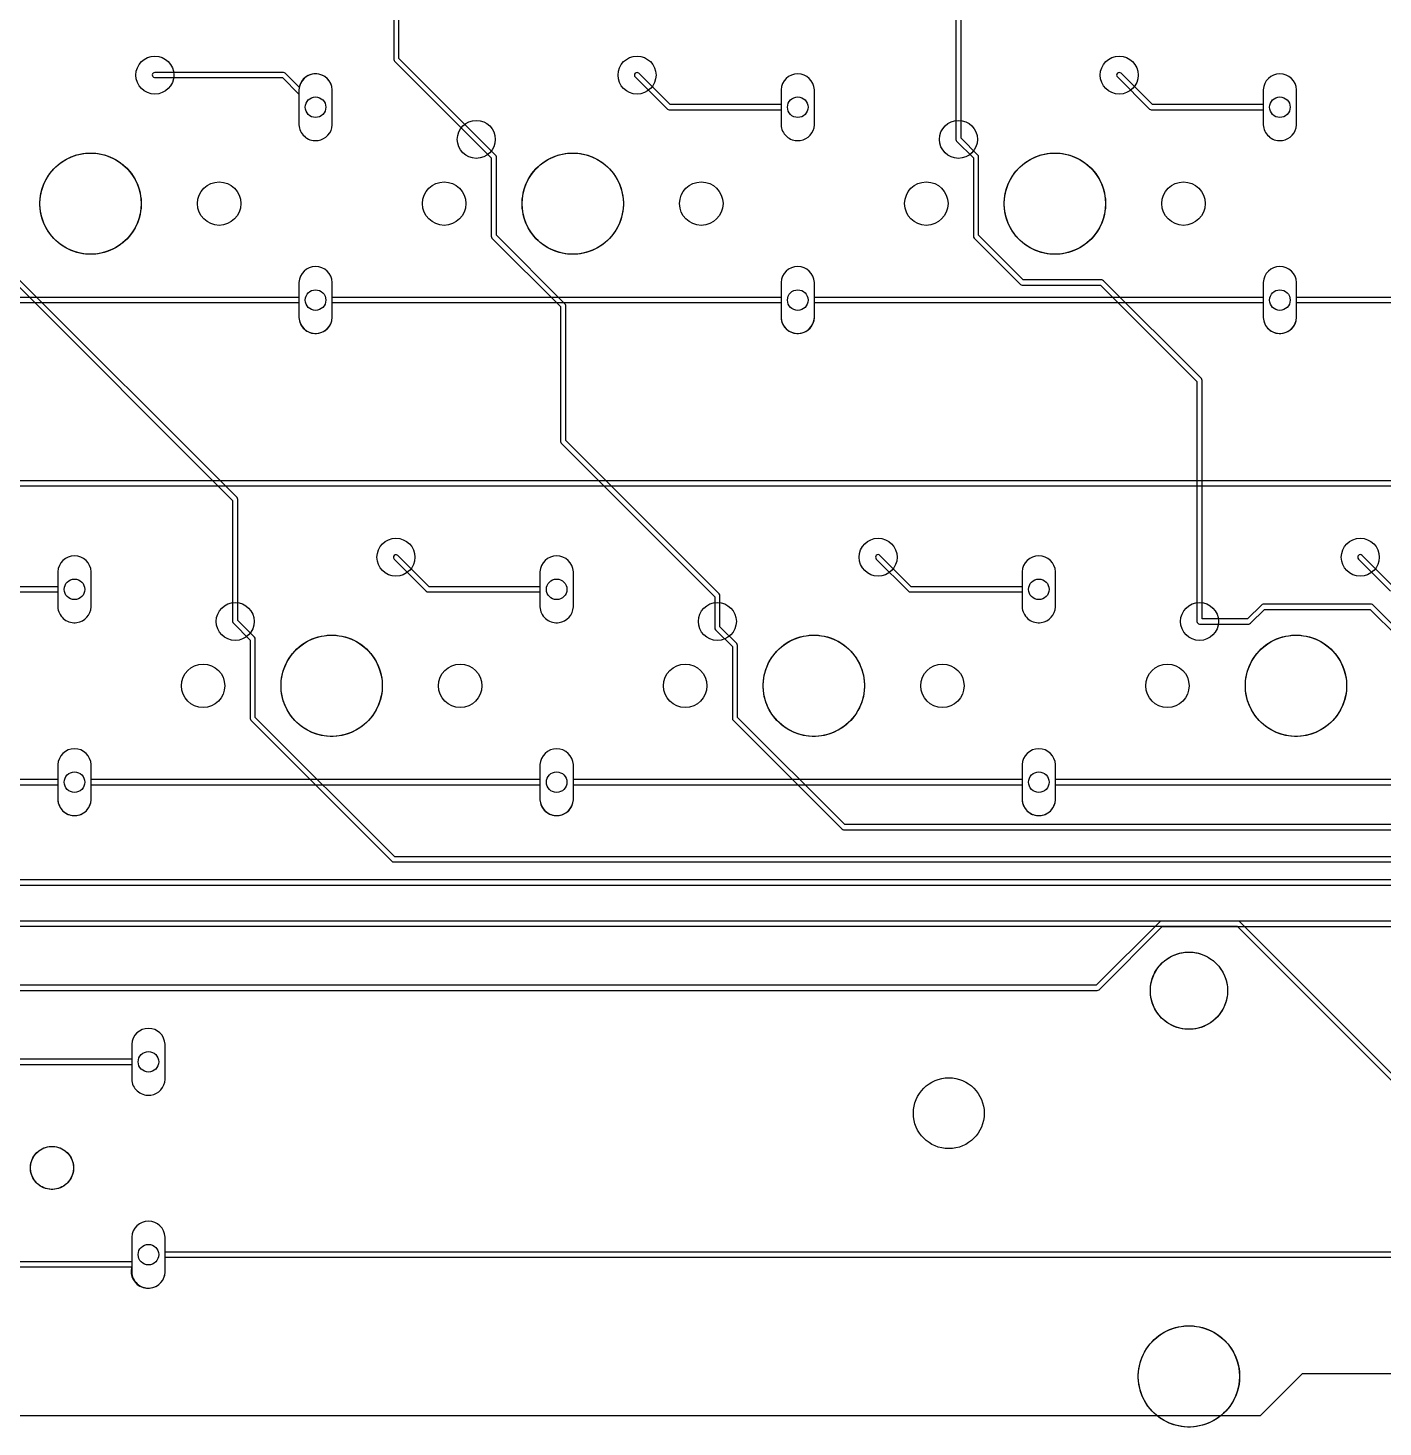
# Model space of a CAD drawing. Header units: millimetres. Extents: x 0 to 364, y 2 to 117.
# Drawn here: x 133.8 to 187.3, y 1.7 to 57 of the extents above; entities that cross this region are included whole.
import ezdxf

# ---------------------------------------------------------------- set-up
doc = ezdxf.new("R2010")
doc.units = ezdxf.units.MM

msp = doc.modelspace()

# ---------------------------------------------------------------- linework, layer by layer
at = {"layer": '16_copper'}
for points in [[(148.252, 67.032), (148.252, 55.735, 0.198912), (148.282, 55.663), (152.102, 51.844), (152.102, 48.747, 0.198912), (152.131, 48.675), (154.838, 45.968), (154.838, 40.64, 0.198912), (154.868, 40.568), (160.934, 34.502), (160.934, 33.274, 0.198912), (160.964, 33.202), (161.627, 32.54), (161.627, 29.697, 0.198912), (161.656, 29.625), (165.953, 25.328, 0.198912), (166.025, 25.298), (203.158, 25.298), (208.208, 20.248, 0.198912), (208.28, 20.218), (233.638, 20.218), (237.418, 16.438, 0.198912), (237.49, 16.408), (248.842, 16.408)], [(248.884, 16.612), (237.532, 16.612), (233.752, 20.392, 0.198912), (233.68, 20.422), (208.322, 20.422), (203.272, 25.472, 0.198912), (203.2, 25.502), (166.067, 25.502), (161.83, 29.739), (161.83, 32.582, 0.198912), (161.8, 32.654), (161.138, 33.316), (161.138, 34.544), (161.137, 34.55, 0.182645), (161.108, 34.616), (155.042, 40.682), (155.042, 46.01, 0.198912), (155.012, 46.082), (152.305, 48.789), (152.305, 51.886, 0.198912), (152.275, 51.958), (148.455, 55.777), (148.455, 67.074, 0.198912)], [(170.459, 63.875), (170.459, 52.578, 0.198912), (170.489, 52.506), (171.152, 51.844), (171.152, 48.747, 0.198912), (171.181, 48.675), (173.008, 46.848, 0.198912), (173.08, 46.819), (176.177, 46.819), (179.984, 43.011), (179.984, 33.528, 0.414214), (180.086, 33.426), (182.027, 33.426, 0.198912), (182.099, 33.456), (182.647, 34.004), (186.832, 34.004), (187.888, 32.948, 0.198912)], [(188.002, 33.122), (186.946, 34.178, 0.198912), (186.874, 34.207), (182.605, 34.207, 0.198912), (182.533, 34.178), (181.985, 33.63), (180.188, 33.63), (180.188, 43.053, 0.198912), (180.158, 43.125), (176.291, 46.992, 0.198912), (176.219, 47.022), (173.122, 47.022), (171.355, 48.789), (171.355, 51.886, 0.198912), (171.325, 51.958), (170.663, 52.62), (170.663, 63.917, 0.198912)], [(133.081, 47.115), (141.884, 38.312), (141.884, 33.528, 0.198912), (141.914, 33.456), (142.577, 32.794), (142.577, 29.697, 0.198912), (142.606, 29.625), (148.173, 24.058, 0.198912), (148.245, 24.028), (201.888, 24.028)], [(201.93, 24.232), (148.287, 24.232), (142.78, 29.739), (142.78, 32.836, 0.198912), (142.75, 32.908), (142.088, 33.57), (142.088, 38.354, 0.198912), (142.058, 38.426), (133.255, 47.229)], [(130.109, 23.114), (194.385, 23.114), (203.6, 13.898, 0.198912), (203.672, 13.868), (208.238, 13.868), (210.748, 11.358, 0.198912), (210.82, 11.328), (214.63, 11.328, 0.198912), (214.702, 11.358), (217.72, 14.376), (221.234, 14.376, 1), (221.234, 14.58), (217.678, 14.58, 0.198912), (217.606, 14.55), (214.588, 11.532), (210.862, 11.532), (208.352, 14.042, 0.198912), (208.28, 14.072), (203.714, 14.072), (194.498, 23.287, 0.198912), (194.427, 23.317), (130.151, 23.317)], [(112.685, 21.488), (181.568, 21.488), (187.888, 15.168, 0.198912), (187.96, 15.138), (196.554, 15.138), (197.286, 14.406), (197.306, 14.391), (197.329, 14.381), (197.354, 14.376), (197.379, 14.379, 0.595647), (197.43, 14.55), (196.668, 15.312, 0.198912), (196.596, 15.342), (188.002, 15.342), (181.682, 21.662, 0.198912), (181.61, 21.692), (112.727, 21.692)]]:
    msp.add_lwpolyline(points, format="xyb", dxfattribs=at)
for points in [[(145.258, 52.534, 0.357805), (145.821, 53.155), (145.821, 54.541, 0.952079), (144.501, 54.541), (144.501, 53.155), (144.507, 53.091), (144.52, 53.027), (144.538, 52.965), (144.563, 52.905), (144.594, 52.848), (144.63, 52.794), (144.671, 52.744), (144.717, 52.698), (144.767, 52.657), (144.821, 52.62), (144.878, 52.59), (144.938, 52.565), (145, 52.546), (145.064, 52.534), (145.129, 52.527), (145.193, 52.527)], [(164.308, 52.534, 0.357805), (164.871, 53.155), (164.871, 54.541, 0.952079), (163.551, 54.541), (163.551, 53.155), (163.557, 53.091), (163.57, 53.027), (163.588, 52.965), (163.613, 52.905), (163.644, 52.848), (163.68, 52.794), (163.721, 52.744), (163.767, 52.698), (163.817, 52.657), (163.871, 52.62), (163.928, 52.59), (163.988, 52.565), (164.05, 52.546), (164.114, 52.534), (164.179, 52.527), (164.243, 52.527)], [(183.358, 52.534, 0.357805), (183.921, 53.155), (183.921, 54.541, 0.952079), (182.601, 54.541), (182.601, 53.155), (182.607, 53.091), (182.62, 53.027), (182.638, 52.965), (182.663, 52.905), (182.694, 52.848), (182.73, 52.794), (182.771, 52.744), (182.817, 52.698), (182.867, 52.657), (182.921, 52.62), (182.978, 52.59), (183.038, 52.565), (183.1, 52.546), (183.164, 52.534), (183.229, 52.527), (183.293, 52.527)], [(145.258, 44.914, 0.357805), (145.821, 45.535), (145.821, 46.921, 0.952079), (144.501, 46.921), (144.501, 45.535), (144.507, 45.471), (144.52, 45.407), (144.538, 45.345), (144.563, 45.285), (144.594, 45.228), (144.63, 45.174), (144.671, 45.124), (144.717, 45.078), (144.767, 45.037), (144.821, 45), (144.878, 44.97), (144.938, 44.945), (145, 44.926), (145.064, 44.914), (145.129, 44.907), (145.193, 44.907)], [(164.308, 44.914, 0.357805), (164.871, 45.535), (164.871, 46.921, 0.952079), (163.551, 46.921), (163.551, 45.535), (163.557, 45.471), (163.57, 45.407), (163.588, 45.345), (163.613, 45.285), (163.644, 45.228), (163.68, 45.174), (163.721, 45.124), (163.767, 45.078), (163.817, 45.037), (163.871, 45), (163.928, 44.97), (163.988, 44.945), (164.05, 44.926), (164.114, 44.914), (164.179, 44.907), (164.243, 44.907)], [(183.358, 44.914, 0.357805), (183.921, 45.535), (183.921, 46.921, 0.952079), (182.601, 46.921), (182.601, 45.535), (182.607, 45.471), (182.62, 45.407), (182.638, 45.345), (182.663, 45.285), (182.694, 45.228), (182.73, 45.174), (182.771, 45.124), (182.817, 45.078), (182.867, 45.037), (182.921, 45), (182.978, 44.97), (183.038, 44.945), (183.1, 44.926), (183.164, 44.914), (183.229, 44.907), (183.293, 44.907)], [(135.733, 33.484, 0.357805), (136.296, 34.105), (136.296, 35.491, 0.952079), (134.976, 35.491), (134.976, 34.105), (134.982, 34.041), (134.995, 33.977), (135.013, 33.915), (135.038, 33.855), (135.069, 33.798), (135.105, 33.744), (135.146, 33.694), (135.192, 33.648), (135.242, 33.607), (135.296, 33.57), (135.353, 33.54), (135.413, 33.515), (135.475, 33.496), (135.539, 33.484), (135.604, 33.477), (135.668, 33.477)], [(154.783, 33.484, 0.357805), (155.346, 34.105), (155.346, 35.491, 0.952079), (154.026, 35.491), (154.026, 34.105), (154.032, 34.041), (154.045, 33.977), (154.063, 33.915), (154.088, 33.855), (154.119, 33.798), (154.155, 33.744), (154.196, 33.694), (154.242, 33.648), (154.292, 33.607), (154.346, 33.57), (154.403, 33.54), (154.463, 33.515), (154.525, 33.496), (154.589, 33.484), (154.654, 33.477), (154.718, 33.477)], [(173.833, 33.484, 0.357805), (174.396, 34.105), (174.396, 35.491, 0.952079), (173.076, 35.491), (173.076, 34.105), (173.082, 34.041), (173.095, 33.977), (173.113, 33.915), (173.138, 33.855), (173.169, 33.798), (173.205, 33.744), (173.246, 33.694), (173.292, 33.648), (173.342, 33.607), (173.396, 33.57), (173.453, 33.54), (173.513, 33.515), (173.575, 33.496), (173.639, 33.484), (173.704, 33.477), (173.768, 33.477)], [(135.733, 25.864, 0.357805), (136.296, 26.485), (136.296, 27.871, 0.952079), (134.976, 27.871), (134.976, 26.485), (134.982, 26.421), (134.995, 26.357), (135.013, 26.295), (135.038, 26.235), (135.069, 26.178), (135.105, 26.124), (135.146, 26.074), (135.192, 26.028), (135.242, 25.987), (135.296, 25.95), (135.353, 25.92), (135.413, 25.895), (135.475, 25.876), (135.539, 25.864), (135.604, 25.857), (135.668, 25.857)], [(154.783, 25.864, 0.357805), (155.346, 26.485), (155.346, 27.871, 0.952079), (154.026, 27.871), (154.026, 26.485), (154.032, 26.421), (154.045, 26.357), (154.063, 26.295), (154.088, 26.235), (154.119, 26.178), (154.155, 26.124), (154.196, 26.074), (154.242, 26.028), (154.292, 25.987), (154.346, 25.95), (154.403, 25.92), (154.463, 25.895), (154.525, 25.876), (154.589, 25.864), (154.654, 25.857), (154.718, 25.857)], [(173.833, 25.864, 0.357805), (174.396, 26.485), (174.396, 27.871, 0.952079), (173.076, 27.871), (173.076, 26.485), (173.082, 26.421), (173.095, 26.357), (173.113, 26.295), (173.138, 26.235), (173.169, 26.178), (173.205, 26.124), (173.246, 26.074), (173.292, 26.028), (173.342, 25.987), (173.396, 25.95), (173.453, 25.92), (173.513, 25.895), (173.575, 25.876), (173.639, 25.864), (173.704, 25.857), (173.768, 25.857)], [(138.654, 14.815, 0.357805), (139.217, 15.436), (139.217, 16.822, 0.952079), (137.897, 16.822), (137.897, 15.436), (137.903, 15.372), (137.916, 15.308), (137.934, 15.246), (137.959, 15.186), (137.99, 15.129), (138.026, 15.075), (138.067, 15.025), (138.113, 14.979), (138.163, 14.938), (138.217, 14.901), (138.274, 14.871), (138.334, 14.846), (138.396, 14.827), (138.46, 14.815), (138.525, 14.808), (138.589, 14.808)], [(138.654, 7.195, 0.357805), (139.217, 7.816), (139.217, 9.202, 0.952079), (137.897, 9.202), (137.897, 7.816), (137.903, 7.752), (137.916, 7.688), (137.934, 7.626), (137.959, 7.566), (137.99, 7.509), (138.026, 7.455), (138.067, 7.405), (138.113, 7.359), (138.163, 7.318), (138.217, 7.281), (138.274, 7.251), (138.334, 7.226), (138.396, 7.207), (138.46, 7.195), (138.525, 7.188), (138.589, 7.188)]]:
    msp.add_lwpolyline(points, format="xyb", close=True, dxfattribs=at)
at = {"layer": '1_copper'}
for points in [[(145.258, 52.534, 0.357805), (145.821, 53.155), (145.821, 54.541, 0.883004), (144.514, 54.639), (143.963, 55.19, 0.198912), (143.891, 55.22), (138.811, 55.22, 0.921463), (138.794, 55.018), (138.811, 55.016), (143.849, 55.016), (144.501, 54.365), (144.501, 53.155), (144.507, 53.091), (144.52, 53.027), (144.538, 52.965), (144.563, 52.905), (144.594, 52.848), (144.63, 52.794), (144.671, 52.744), (144.717, 52.698), (144.767, 52.657), (144.821, 52.62), (144.878, 52.59), (144.938, 52.565), (145, 52.546), (145.064, 52.534), (145.129, 52.527), (145.193, 52.527)], [(164.308, 52.534, 0.357805), (164.871, 53.155), (164.871, 54.541, 0.952079), (163.551, 54.541), (163.551, 53.95), (159.173, 53.95), (157.933, 55.19, 1), (157.789, 55.046), (159.059, 53.776, 0.198912), (159.131, 53.746), (163.551, 53.746), (163.551, 53.155), (163.557, 53.091), (163.57, 53.027), (163.588, 52.965), (163.613, 52.905), (163.644, 52.848), (163.68, 52.794), (163.721, 52.744), (163.767, 52.698), (163.817, 52.657), (163.871, 52.62), (163.928, 52.59), (163.988, 52.565), (164.05, 52.546), (164.114, 52.534), (164.179, 52.527), (164.243, 52.527)], [(183.358, 52.534, 0.357805), (183.921, 53.155), (183.921, 54.541, 0.952079), (182.601, 54.541), (182.601, 53.95), (178.223, 53.95), (176.983, 55.19, 1), (176.839, 55.046), (178.109, 53.776, 0.198912), (178.181, 53.746), (182.601, 53.746), (182.601, 53.155), (182.607, 53.091), (182.62, 53.027), (182.638, 52.965), (182.663, 52.905), (182.694, 52.848), (182.73, 52.794), (182.771, 52.744), (182.817, 52.698), (182.867, 52.657), (182.921, 52.62), (182.978, 52.59), (183.038, 52.565), (183.1, 52.546), (183.164, 52.534), (183.229, 52.527), (183.293, 52.527)], [(154.783, 33.484, 0.357805), (155.346, 34.105), (155.346, 35.491, 0.952079), (154.026, 35.491), (154.026, 34.9), (149.648, 34.9), (148.408, 36.14, 1), (148.264, 35.996), (149.534, 34.726, 0.198912), (149.606, 34.696), (154.026, 34.696), (154.026, 34.105), (154.032, 34.041), (154.045, 33.977), (154.063, 33.915), (154.088, 33.855), (154.119, 33.798), (154.155, 33.744), (154.196, 33.694), (154.242, 33.648), (154.292, 33.607), (154.346, 33.57), (154.403, 33.54), (154.463, 33.515), (154.525, 33.496), (154.589, 33.484), (154.654, 33.477), (154.718, 33.477)], [(173.833, 33.484, 0.357805), (174.396, 34.105), (174.396, 35.491, 0.952079), (173.076, 35.491), (173.076, 34.9), (168.698, 34.9), (167.458, 36.14, 1), (167.314, 35.996), (168.584, 34.726, 0.198912), (168.656, 34.696), (173.076, 34.696), (173.076, 34.105), (173.082, 34.041), (173.095, 33.977), (173.113, 33.915), (173.138, 33.855), (173.169, 33.798), (173.205, 33.744), (173.246, 33.694), (173.292, 33.648), (173.342, 33.607), (173.396, 33.57), (173.453, 33.54), (173.513, 33.515), (173.575, 33.496), (173.639, 33.484), (173.704, 33.477), (173.768, 33.477)]]:
    msp.add_lwpolyline(points, format="xyb", close=True, dxfattribs=at)
for points in [[(201.651, 46.33), (183.921, 46.33), (183.921, 46.921, 0.952079), (182.601, 46.921), (182.601, 46.33), (164.871, 46.33), (164.871, 46.921, 0.952079), (163.551, 46.921), (163.551, 46.33), (145.821, 46.33), (145.821, 46.921, 0.952079), (144.501, 46.921), (144.501, 46.33), (126.771, 46.33)], [(126.771, 46.126), (144.501, 46.126), (144.501, 45.535, 0.952079), (145.821, 45.535), (145.821, 46.126), (163.551, 46.126), (163.551, 45.535, 0.952079), (164.871, 45.535), (164.871, 46.126), (182.601, 46.126), (182.601, 45.535, 0.952079), (183.921, 45.535), (183.921, 46.126), (201.651, 46.126)], [(249.413, 27.591), (237.943, 39.061, 0.198912), (237.871, 39.091), (71.247, 39.091, 0.198912)], [(71.289, 38.887), (237.829, 38.887), (249.299, 27.418, 0.198912)], [(130.556, 34.696), (134.976, 34.696), (134.976, 34.105), (134.982, 34.041), (134.995, 33.977), (135.013, 33.915), (135.038, 33.855), (135.069, 33.798), (135.105, 33.744), (135.146, 33.694), (135.192, 33.648), (135.242, 33.607), (135.296, 33.57), (135.353, 33.54), (135.413, 33.515), (135.475, 33.496), (135.539, 33.484), (135.604, 33.477), (135.668, 33.477), (135.733, 33.484, 0.357805), (136.296, 34.105), (136.296, 35.491, 0.952079), (134.976, 35.491), (134.976, 34.9), (130.598, 34.9)], [(187.748, 34.9), (186.508, 36.14, 1), (186.364, 35.996), (187.634, 34.726, 0.198912)], [(192.126, 27.28), (174.396, 27.28), (174.396, 27.871, 0.952079), (173.076, 27.871), (173.076, 27.28), (155.346, 27.28), (155.346, 27.871, 0.952079), (154.026, 27.871), (154.026, 27.28), (136.296, 27.28), (136.296, 27.871, 0.952079), (134.976, 27.871), (134.976, 27.28), (117.246, 27.28)], [(117.246, 27.076), (134.976, 27.076), (134.976, 26.485, 0.952079), (136.296, 26.485), (136.296, 27.076), (154.026, 27.076), (154.026, 26.485, 0.952079), (155.346, 26.485), (155.346, 27.076), (173.076, 27.076), (173.076, 26.485, 0.952079), (174.396, 26.485), (174.396, 27.076), (192.126, 27.076)], [(248.81, 19.732), (243.772, 19.732), (241.842, 21.662, 0.198912), (241.77, 21.692), (241.3, 21.692, 0.097909), (241.259, 21.682), (178.572, 21.682, 0.198912), (178.501, 21.652), (176, 19.152), (130.429, 19.152, 0.198912)], [(130.471, 18.948), (176.042, 18.948, 0.198912), (176.114, 18.978), (178.614, 21.479), (241.291, 21.479, 0.106103), (241.332, 21.488), (241.728, 21.488), (243.658, 19.559, 0.198912), (243.73, 19.529), (248.852, 19.529, 0.198912)], [(133.096, 16.027), (137.897, 16.027), (137.897, 15.436), (137.903, 15.372), (137.916, 15.308), (137.934, 15.246), (137.959, 15.186), (137.99, 15.129), (138.026, 15.075), (138.067, 15.025), (138.113, 14.979), (138.163, 14.938), (138.217, 14.901), (138.274, 14.871), (138.334, 14.846), (138.396, 14.827), (138.46, 14.815), (138.525, 14.808), (138.589, 14.808), (138.654, 14.815, 0.357805), (139.217, 15.436), (139.217, 16.822, 0.952079), (137.897, 16.822), (137.897, 16.231), (133.138, 16.231)], [(257.277, 8.484), (234.594, 8.484), (234.594, 9.075, 0.952079), (233.274, 9.075), (233.274, 8.23), (210.718, 8.23), (210.718, 8.821, 0.952079), (209.398, 8.821), (209.398, 8.611), (139.217, 8.611), (139.217, 9.202, 0.952079), (137.897, 9.202), (137.897, 8.228), (67.716, 8.228)], [(67.716, 8.028), (137.897, 8.028, 0.961569), (139.18, 7.626), (139.198, 7.688, 0.049126), (139.217, 7.816), (139.217, 8.407), (209.398, 8.407), (209.398, 7.435, 0.952079), (210.718, 7.435), (210.718, 8.026), (233.274, 8.026), (233.274, 7.689, 0.952079), (234.594, 7.689), (234.594, 8.28), (257.277, 8.28)]]:
    msp.add_lwpolyline(points, format="xyb", dxfattribs=at)
at = {"layer": 'drills_NPTH'}
for centre, radius in [((136.271, 50.038), 2), ((155.321, 50.038), 2), ((174.371, 50.038), 2), ((145.796, 30.988), 2), ((164.846, 30.988), 2), ((183.896, 30.988), 2), ((179.667, 18.938), 1.525), ((134.747, 11.938), 0.85), ((179.667, 3.698), 2)]:
    msp.add_circle(centre, radius, dxfattribs=at)
at = {"layer": 'drills_PTH'}
for centre, radius in [((138.811, 55.118), 0.75), ((157.861, 55.118), 0.75), ((176.911, 55.118), 0.75), ((145.161, 53.848), 0.406), ((164.211, 53.848), 0.406), ((183.261, 53.848), 0.406), ((151.511, 52.578), 0.75), ((170.561, 52.578), 0.75), ((141.351, 50.038), 0.857), ((150.241, 50.038), 0.857), ((160.401, 50.038), 0.857), ((169.291, 50.038), 0.857), ((179.451, 50.038), 0.857), ((145.161, 46.228), 0.406), ((164.211, 46.228), 0.406), ((183.261, 46.228), 0.406), ((148.336, 36.068), 0.75), ((167.386, 36.068), 0.75), ((186.436, 36.068), 0.75), ((135.636, 34.798), 0.406), ((154.686, 34.798), 0.406), ((173.736, 34.798), 0.406), ((141.986, 33.528), 0.75), ((161.036, 33.528), 0.75), ((180.086, 33.528), 0.75), ((140.716, 30.988), 0.857), ((150.876, 30.988), 0.857), ((159.766, 30.988), 0.857), ((169.926, 30.988), 0.857), ((178.816, 30.988), 0.857), ((135.636, 27.178), 0.406), ((154.686, 27.178), 0.406), ((173.736, 27.178), 0.406), ((138.557, 16.129), 0.406), ((170.18, 14.097), 1.4), ((138.557, 8.509), 0.406)]:
    msp.add_circle(centre, radius, dxfattribs=at)
at = {"layer": 'holes'}
for points in [[(138.271, 49.978), (138.264, 49.857), (138.249, 49.737), (138.228, 49.618), (138.199, 49.501), (138.163, 49.385), (138.12, 49.272), (138.07, 49.162), (138.014, 49.055), (137.951, 48.951), (137.883, 48.852), (137.808, 48.757), (137.728, 48.666), (137.643, 48.581), (137.552, 48.501), (137.457, 48.426), (137.358, 48.358), (137.254, 48.295), (137.147, 48.239), (137.037, 48.189), (136.924, 48.146), (136.808, 48.11), (136.691, 48.081), (136.572, 48.06), (136.452, 48.045), (136.331, 48.038), (136.211, 48.038), (136.09, 48.045), (135.97, 48.06), (135.851, 48.081), (135.734, 48.11), (135.618, 48.146), (135.505, 48.189), (135.395, 48.239), (135.288, 48.295), (135.184, 48.358), (135.085, 48.426), (134.99, 48.501), (134.899, 48.581), (134.814, 48.666), (134.734, 48.757), (134.659, 48.852), (134.591, 48.951), (134.528, 49.055), (134.472, 49.162), (134.422, 49.272), (134.379, 49.385), (134.343, 49.501), (134.314, 49.618), (134.293, 49.737), (134.278, 49.857), (134.271, 49.978), (134.271, 50.098), (134.278, 50.219), (134.293, 50.339), (134.314, 50.458), (134.343, 50.575), (134.379, 50.691), (134.422, 50.804), (134.472, 50.914), (134.528, 51.021), (134.591, 51.125), (134.659, 51.224), (134.734, 51.319), (134.814, 51.41), (134.899, 51.495), (134.99, 51.575), (135.085, 51.65), (135.184, 51.718), (135.288, 51.781), (135.395, 51.837), (135.505, 51.887), (135.618, 51.93), (135.734, 51.966), (135.851, 51.995), (135.97, 52.016), (136.09, 52.031), (136.211, 52.038), (136.331, 52.038), (136.452, 52.031), (136.572, 52.016), (136.691, 51.995), (136.808, 51.966), (136.924, 51.93), (137.037, 51.887), (137.147, 51.837), (137.254, 51.781), (137.358, 51.718), (137.457, 51.65), (137.552, 51.575), (137.643, 51.495), (137.728, 51.41), (137.808, 51.319), (137.883, 51.224), (137.951, 51.125), (138.014, 51.021), (138.07, 50.914), (138.12, 50.804), (138.163, 50.691), (138.199, 50.575), (138.228, 50.458), (138.249, 50.339), (138.264, 50.219), (138.271, 50.098), (138.271, 49.978)], [(157.321, 49.978), (157.314, 49.857), (157.299, 49.737), (157.278, 49.618), (157.249, 49.501), (157.213, 49.385), (157.17, 49.272), (157.12, 49.162), (157.064, 49.055), (157.001, 48.951), (156.933, 48.852), (156.858, 48.757), (156.778, 48.666), (156.693, 48.581), (156.602, 48.501), (156.507, 48.426), (156.408, 48.358), (156.304, 48.295), (156.197, 48.239), (156.087, 48.189), (155.974, 48.146), (155.858, 48.11), (155.741, 48.081), (155.622, 48.06), (155.502, 48.045), (155.381, 48.038), (155.261, 48.038), (155.14, 48.045), (155.02, 48.06), (154.901, 48.081), (154.784, 48.11), (154.668, 48.146), (154.555, 48.189), (154.445, 48.239), (154.338, 48.295), (154.234, 48.358), (154.135, 48.426), (154.04, 48.501), (153.949, 48.581), (153.864, 48.666), (153.784, 48.757), (153.709, 48.852), (153.641, 48.951), (153.578, 49.055), (153.522, 49.162), (153.472, 49.272), (153.429, 49.385), (153.393, 49.501), (153.364, 49.618), (153.343, 49.737), (153.328, 49.857), (153.321, 49.978), (153.321, 50.098), (153.328, 50.219), (153.343, 50.339), (153.364, 50.458), (153.393, 50.575), (153.429, 50.691), (153.472, 50.804), (153.522, 50.914), (153.578, 51.021), (153.641, 51.125), (153.709, 51.224), (153.784, 51.319), (153.864, 51.41), (153.949, 51.495), (154.04, 51.575), (154.135, 51.65), (154.234, 51.718), (154.338, 51.781), (154.445, 51.837), (154.555, 51.887), (154.668, 51.93), (154.784, 51.966), (154.901, 51.995), (155.02, 52.016), (155.14, 52.031), (155.261, 52.038), (155.381, 52.038), (155.502, 52.031), (155.622, 52.016), (155.741, 51.995), (155.858, 51.966), (155.974, 51.93), (156.087, 51.887), (156.197, 51.837), (156.304, 51.781), (156.408, 51.718), (156.507, 51.65), (156.602, 51.575), (156.693, 51.495), (156.778, 51.41), (156.858, 51.319), (156.933, 51.224), (157.001, 51.125), (157.064, 51.021), (157.12, 50.914), (157.17, 50.804), (157.213, 50.691), (157.249, 50.575), (157.278, 50.458), (157.299, 50.339), (157.314, 50.219), (157.321, 50.098), (157.321, 49.978)], [(176.371, 49.978), (176.364, 49.857), (176.349, 49.737), (176.328, 49.618), (176.299, 49.501), (176.263, 49.385), (176.22, 49.272), (176.17, 49.162), (176.114, 49.055), (176.051, 48.951), (175.983, 48.852), (175.908, 48.757), (175.828, 48.666), (175.743, 48.581), (175.652, 48.501), (175.557, 48.426), (175.458, 48.358), (175.354, 48.295), (175.247, 48.239), (175.137, 48.189), (175.024, 48.146), (174.908, 48.11), (174.791, 48.081), (174.672, 48.06), (174.552, 48.045), (174.431, 48.038), (174.311, 48.038), (174.19, 48.045), (174.07, 48.06), (173.951, 48.081), (173.834, 48.11), (173.718, 48.146), (173.605, 48.189), (173.495, 48.239), (173.388, 48.295), (173.284, 48.358), (173.185, 48.426), (173.09, 48.501), (172.999, 48.581), (172.914, 48.666), (172.834, 48.757), (172.759, 48.852), (172.691, 48.951), (172.628, 49.055), (172.572, 49.162), (172.522, 49.272), (172.479, 49.385), (172.443, 49.501), (172.414, 49.618), (172.393, 49.737), (172.378, 49.857), (172.371, 49.978), (172.371, 50.098), (172.378, 50.219), (172.393, 50.339), (172.414, 50.458), (172.443, 50.575), (172.479, 50.691), (172.522, 50.804), (172.572, 50.914), (172.628, 51.021), (172.691, 51.125), (172.759, 51.224), (172.834, 51.319), (172.914, 51.41), (172.999, 51.495), (173.09, 51.575), (173.185, 51.65), (173.284, 51.718), (173.388, 51.781), (173.495, 51.837), (173.605, 51.887), (173.718, 51.93), (173.834, 51.966), (173.951, 51.995), (174.07, 52.016), (174.19, 52.031), (174.311, 52.038), (174.431, 52.038), (174.552, 52.031), (174.672, 52.016), (174.791, 51.995), (174.908, 51.966), (175.024, 51.93), (175.137, 51.887), (175.247, 51.837), (175.354, 51.781), (175.458, 51.718), (175.557, 51.65), (175.652, 51.575), (175.743, 51.495), (175.828, 51.41), (175.908, 51.319), (175.983, 51.224), (176.051, 51.125), (176.114, 51.021), (176.17, 50.914), (176.22, 50.804), (176.263, 50.691), (176.299, 50.575), (176.328, 50.458), (176.349, 50.339), (176.364, 50.219), (176.371, 50.098), (176.371, 49.978)], [(147.796, 30.928), (147.789, 30.807), (147.774, 30.687), (147.753, 30.568), (147.724, 30.451), (147.688, 30.335), (147.645, 30.222), (147.595, 30.112), (147.539, 30.005), (147.476, 29.901), (147.408, 29.802), (147.333, 29.707), (147.253, 29.616), (147.168, 29.531), (147.077, 29.451), (146.982, 29.376), (146.883, 29.308), (146.779, 29.245), (146.672, 29.189), (146.562, 29.139), (146.449, 29.096), (146.333, 29.06), (146.216, 29.031), (146.097, 29.01), (145.977, 28.995), (145.856, 28.988), (145.736, 28.988), (145.615, 28.995), (145.495, 29.01), (145.376, 29.031), (145.259, 29.06), (145.143, 29.096), (145.03, 29.139), (144.92, 29.189), (144.813, 29.245), (144.709, 29.308), (144.61, 29.376), (144.515, 29.451), (144.424, 29.531), (144.339, 29.616), (144.259, 29.707), (144.184, 29.802), (144.116, 29.901), (144.053, 30.005), (143.997, 30.112), (143.947, 30.222), (143.904, 30.335), (143.868, 30.451), (143.839, 30.568), (143.818, 30.687), (143.803, 30.807), (143.796, 30.928), (143.796, 31.048), (143.803, 31.169), (143.818, 31.289), (143.839, 31.408), (143.868, 31.525), (143.904, 31.641), (143.947, 31.754), (143.997, 31.864), (144.053, 31.971), (144.116, 32.075), (144.184, 32.174), (144.259, 32.269), (144.339, 32.36), (144.424, 32.445), (144.515, 32.525), (144.61, 32.6), (144.709, 32.668), (144.813, 32.731), (144.92, 32.787), (145.03, 32.837), (145.143, 32.88), (145.259, 32.916), (145.376, 32.945), (145.495, 32.966), (145.615, 32.981), (145.736, 32.988), (145.856, 32.988), (145.977, 32.981), (146.097, 32.966), (146.216, 32.945), (146.333, 32.916), (146.449, 32.88), (146.562, 32.837), (146.672, 32.787), (146.779, 32.731), (146.883, 32.668), (146.982, 32.6), (147.077, 32.525), (147.168, 32.445), (147.253, 32.36), (147.333, 32.269), (147.408, 32.174), (147.476, 32.075), (147.539, 31.971), (147.595, 31.864), (147.645, 31.754), (147.688, 31.641), (147.724, 31.525), (147.753, 31.408), (147.774, 31.289), (147.789, 31.169), (147.796, 31.048), (147.796, 30.928)], [(166.846, 30.928), (166.839, 30.807), (166.824, 30.687), (166.803, 30.568), (166.774, 30.451), (166.738, 30.335), (166.695, 30.222), (166.645, 30.112), (166.589, 30.005), (166.526, 29.901), (166.458, 29.802), (166.383, 29.707), (166.303, 29.616), (166.218, 29.531), (166.127, 29.451), (166.032, 29.376), (165.933, 29.308), (165.829, 29.245), (165.722, 29.189), (165.612, 29.139), (165.499, 29.096), (165.383, 29.06), (165.266, 29.031), (165.147, 29.01), (165.027, 28.995), (164.906, 28.988), (164.786, 28.988), (164.665, 28.995), (164.545, 29.01), (164.426, 29.031), (164.309, 29.06), (164.193, 29.096), (164.08, 29.139), (163.97, 29.189), (163.863, 29.245), (163.759, 29.308), (163.66, 29.376), (163.565, 29.451), (163.474, 29.531), (163.389, 29.616), (163.309, 29.707), (163.234, 29.802), (163.166, 29.901), (163.103, 30.005), (163.047, 30.112), (162.997, 30.222), (162.954, 30.335), (162.918, 30.451), (162.889, 30.568), (162.868, 30.687), (162.853, 30.807), (162.846, 30.928), (162.846, 31.048), (162.853, 31.169), (162.868, 31.289), (162.889, 31.408), (162.918, 31.525), (162.954, 31.641), (162.997, 31.754), (163.047, 31.864), (163.103, 31.971), (163.166, 32.075), (163.234, 32.174), (163.309, 32.269), (163.389, 32.36), (163.474, 32.445), (163.565, 32.525), (163.66, 32.6), (163.759, 32.668), (163.863, 32.731), (163.97, 32.787), (164.08, 32.837), (164.193, 32.88), (164.309, 32.916), (164.426, 32.945), (164.545, 32.966), (164.665, 32.981), (164.786, 32.988), (164.906, 32.988), (165.027, 32.981), (165.147, 32.966), (165.266, 32.945), (165.383, 32.916), (165.499, 32.88), (165.612, 32.837), (165.722, 32.787), (165.829, 32.731), (165.933, 32.668), (166.032, 32.6), (166.127, 32.525), (166.218, 32.445), (166.303, 32.36), (166.383, 32.269), (166.458, 32.174), (166.526, 32.075), (166.589, 31.971), (166.645, 31.864), (166.695, 31.754), (166.738, 31.641), (166.774, 31.525), (166.803, 31.408), (166.824, 31.289), (166.839, 31.169), (166.846, 31.048), (166.846, 30.928)], [(185.896, 30.928), (185.889, 30.807), (185.874, 30.687), (185.853, 30.568), (185.824, 30.451), (185.788, 30.335), (185.745, 30.222), (185.695, 30.112), (185.639, 30.005), (185.576, 29.901), (185.508, 29.802), (185.433, 29.707), (185.353, 29.616), (185.268, 29.531), (185.177, 29.451), (185.082, 29.376), (184.983, 29.308), (184.879, 29.245), (184.772, 29.189), (184.662, 29.139), (184.549, 29.096), (184.433, 29.06), (184.316, 29.031), (184.197, 29.01), (184.077, 28.995), (183.956, 28.988), (183.836, 28.988), (183.715, 28.995), (183.595, 29.01), (183.476, 29.031), (183.359, 29.06), (183.243, 29.096), (183.13, 29.139), (183.02, 29.189), (182.913, 29.245), (182.809, 29.308), (182.71, 29.376), (182.615, 29.451), (182.524, 29.531), (182.439, 29.616), (182.359, 29.707), (182.284, 29.802), (182.216, 29.901), (182.153, 30.005), (182.097, 30.112), (182.047, 30.222), (182.004, 30.335), (181.968, 30.451), (181.939, 30.568), (181.918, 30.687), (181.903, 30.807), (181.896, 30.928), (181.896, 31.048), (181.903, 31.169), (181.918, 31.289), (181.939, 31.408), (181.968, 31.525), (182.004, 31.641), (182.047, 31.754), (182.097, 31.864), (182.153, 31.971), (182.216, 32.075), (182.284, 32.174), (182.359, 32.269), (182.439, 32.36), (182.524, 32.445), (182.615, 32.525), (182.71, 32.6), (182.809, 32.668), (182.913, 32.731), (183.02, 32.787), (183.13, 32.837), (183.243, 32.88), (183.359, 32.916), (183.476, 32.945), (183.595, 32.966), (183.715, 32.981), (183.836, 32.988), (183.956, 32.988), (184.077, 32.981), (184.197, 32.966), (184.316, 32.945), (184.433, 32.916), (184.549, 32.88), (184.662, 32.837), (184.772, 32.787), (184.879, 32.731), (184.983, 32.668), (185.082, 32.6), (185.177, 32.525), (185.268, 32.445), (185.353, 32.36), (185.433, 32.269), (185.508, 32.174), (185.576, 32.075), (185.639, 31.971), (185.695, 31.864), (185.745, 31.754), (185.788, 31.641), (185.824, 31.525), (185.853, 31.408), (185.874, 31.289), (185.889, 31.169), (185.896, 31.048), (185.896, 30.928)], [(181.192, 18.884), (181.184, 18.775), (181.169, 18.667), (181.146, 18.561), (181.115, 18.456), (181.077, 18.354), (181.032, 18.255), (180.979, 18.159), (180.92, 18.068), (180.855, 17.98), (180.784, 17.898), (180.707, 17.821), (180.625, 17.75), (180.537, 17.685), (180.446, 17.626), (180.35, 17.573), (180.251, 17.528), (180.149, 17.49), (180.044, 17.459), (179.938, 17.436), (179.83, 17.421), (179.721, 17.413), (179.613, 17.413), (179.504, 17.421), (179.396, 17.436), (179.29, 17.459), (179.185, 17.49), (179.083, 17.528), (178.984, 17.573), (178.888, 17.626), (178.797, 17.685), (178.71, 17.75), (178.627, 17.821), (178.55, 17.898), (178.479, 17.98), (178.414, 18.068), (178.355, 18.159), (178.302, 18.255), (178.257, 18.354), (178.219, 18.456), (178.188, 18.561), (178.165, 18.667), (178.15, 18.775), (178.142, 18.884), (178.142, 18.992), (178.15, 19.101), (178.165, 19.209), (178.188, 19.315), (178.219, 19.42), (178.257, 19.522), (178.302, 19.621), (178.355, 19.717), (178.414, 19.808), (178.479, 19.896), (178.55, 19.978), (178.627, 20.055), (178.71, 20.126), (178.797, 20.191), (178.888, 20.25), (178.984, 20.303), (179.083, 20.348), (179.185, 20.386), (179.29, 20.417), (179.396, 20.44), (179.504, 20.455), (179.613, 20.463), (179.721, 20.463), (179.83, 20.455), (179.938, 20.44), (180.044, 20.417), (180.149, 20.386), (180.251, 20.348), (180.35, 20.303), (180.446, 20.25), (180.537, 20.191), (180.625, 20.126), (180.707, 20.055), (180.784, 19.978), (180.855, 19.896), (180.92, 19.808), (180.979, 19.717), (181.032, 19.621), (181.077, 19.522), (181.115, 19.42), (181.146, 19.315), (181.169, 19.209), (181.184, 19.101), (181.192, 18.992), (181.192, 18.884)], [(135.597, 11.901), (135.591, 11.827), (135.578, 11.754), (135.558, 11.682), (135.533, 11.612), (135.502, 11.545), (135.465, 11.481), (135.422, 11.42), (135.374, 11.363), (135.322, 11.311), (135.265, 11.263), (135.204, 11.22), (135.14, 11.183), (135.073, 11.152), (135.003, 11.127), (134.931, 11.107), (134.858, 11.094), (134.784, 11.088), (134.71, 11.088), (134.636, 11.094), (134.563, 11.107), (134.491, 11.127), (134.421, 11.152), (134.354, 11.183), (134.29, 11.22), (134.229, 11.263), (134.172, 11.311), (134.12, 11.363), (134.072, 11.42), (134.029, 11.481), (133.992, 11.545), (133.961, 11.612), (133.936, 11.682), (133.916, 11.754), (133.903, 11.827), (133.897, 11.901), (133.897, 11.975), (133.903, 12.049), (133.916, 12.122), (133.936, 12.194), (133.961, 12.264), (133.992, 12.331), (134.029, 12.395), (134.072, 12.456), (134.12, 12.513), (134.172, 12.565), (134.229, 12.613), (134.29, 12.656), (134.354, 12.693), (134.421, 12.724), (134.491, 12.749), (134.563, 12.769), (134.636, 12.782), (134.71, 12.788), (134.784, 12.788), (134.858, 12.782), (134.931, 12.769), (135.003, 12.749), (135.073, 12.724), (135.14, 12.693), (135.204, 12.656), (135.265, 12.613), (135.322, 12.565), (135.374, 12.513), (135.422, 12.456), (135.465, 12.395), (135.502, 12.331), (135.533, 12.264), (135.558, 12.194), (135.578, 12.122), (135.591, 12.049), (135.597, 11.975), (135.597, 11.901)], [(181.667, 3.638), (181.66, 3.517), (181.645, 3.397), (181.623, 3.278), (181.594, 3.161), (181.558, 3.045), (181.516, 2.932), (181.466, 2.822), (181.41, 2.715), (181.347, 2.612), (181.279, 2.512), (181.204, 2.417), (181.124, 2.327), (181.038, 2.241), (180.948, 2.161), (180.853, 2.086), (180.753, 2.018), (180.65, 1.955), (180.543, 1.899), (180.433, 1.849), (180.32, 1.807), (180.204, 1.771), (180.087, 1.742), (179.968, 1.72), (179.848, 1.705), (179.727, 1.698), (179.607, 1.698), (179.486, 1.705), (179.366, 1.72), (179.247, 1.742), (179.13, 1.771), (179.014, 1.807), (178.901, 1.849), (178.791, 1.899), (178.684, 1.955), (178.581, 2.018), (178.481, 2.086), (178.386, 2.161), (178.296, 2.241), (178.21, 2.327), (178.13, 2.417), (178.055, 2.512), (177.987, 2.612), (177.924, 2.715), (177.868, 2.822), (177.818, 2.932), (177.776, 3.045), (177.74, 3.161), (177.711, 3.278), (177.689, 3.397), (177.674, 3.517), (177.667, 3.638), (177.667, 3.758), (177.674, 3.879), (177.689, 3.999), (177.711, 4.118), (177.74, 4.235), (177.776, 4.351), (177.818, 4.464), (177.868, 4.574), (177.924, 4.681), (177.987, 4.784), (178.055, 4.884), (178.13, 4.979), (178.21, 5.069), (178.296, 5.155), (178.386, 5.235), (178.481, 5.31), (178.581, 5.378), (178.684, 5.441), (178.791, 5.497), (178.901, 5.547), (179.014, 5.589), (179.13, 5.625), (179.247, 5.654), (179.366, 5.676), (179.486, 5.691), (179.607, 5.698), (179.727, 5.698), (179.848, 5.691), (179.968, 5.676), (180.087, 5.654), (180.204, 5.625), (180.32, 5.589), (180.433, 5.547), (180.543, 5.497), (180.65, 5.441), (180.753, 5.378), (180.853, 5.31), (180.948, 5.235), (181.038, 5.155), (181.124, 5.069), (181.204, 4.979), (181.279, 4.884), (181.347, 4.784), (181.41, 4.681), (181.466, 4.574), (181.516, 4.464), (181.558, 4.351), (181.594, 4.235), (181.623, 4.118), (181.645, 3.999), (181.66, 3.879), (181.667, 3.758), (181.667, 3.638)]]:
    msp.add_lwpolyline(points, close=True, dxfattribs=at)
at = {"layer": 'outline'}
msp.add_lwpolyline([(76.708, 2.159), (182.499, 2.159), (184.15, 3.81), (360.68, 3.81)], dxfattribs=at)

doc.saveas('drawing.dxf')
